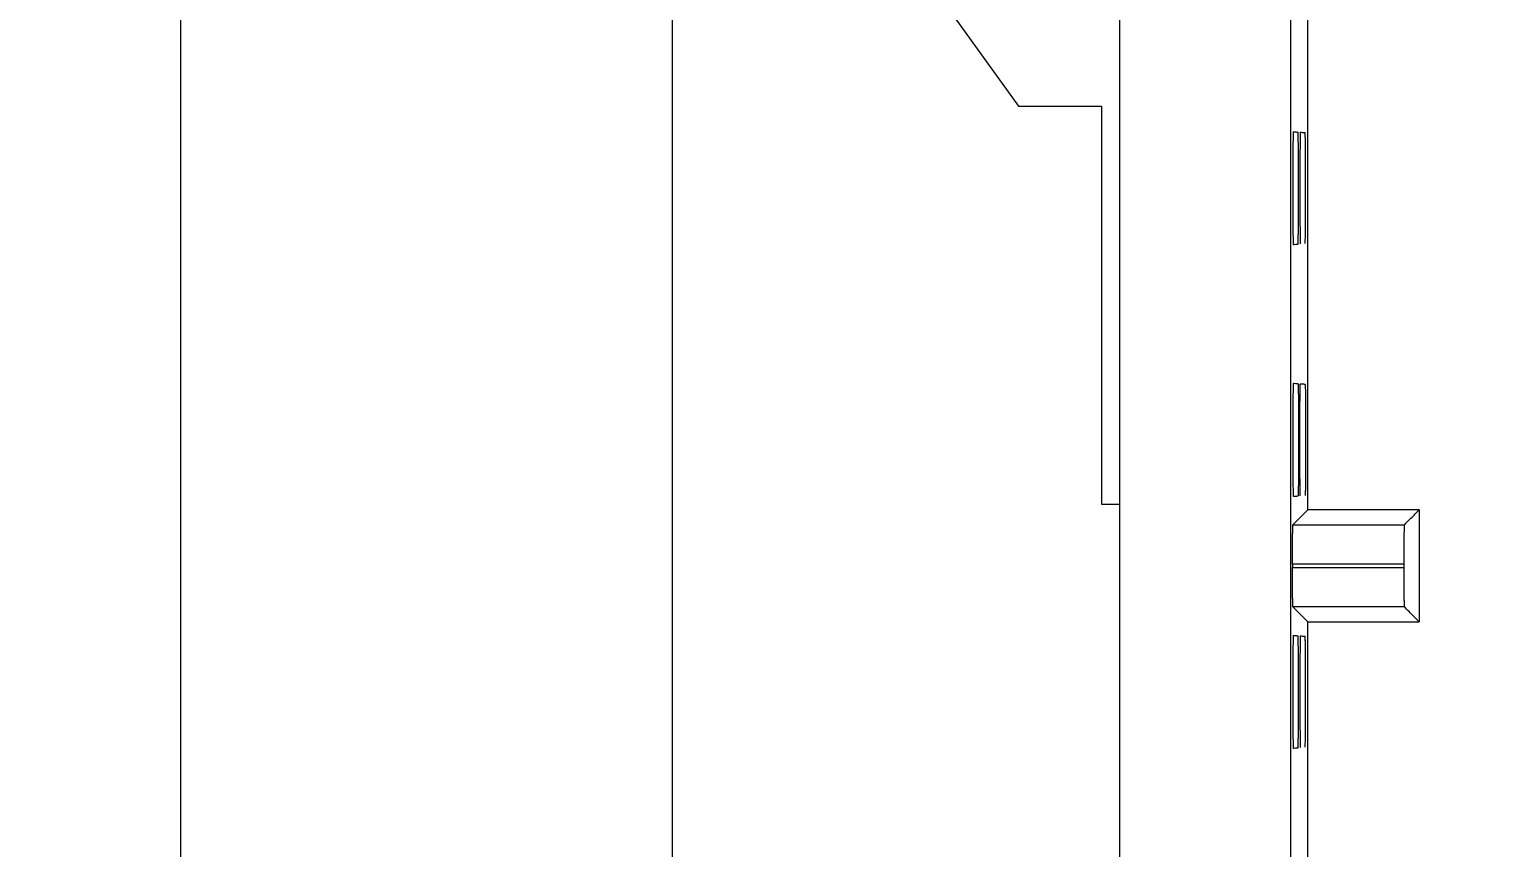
# Model space of a CAD drawing. Header units: millimetres. Extents: x -195 to 1349, y 148 to 750.
# Drawn here: x 743.33 to 769.52, y 451.95 to 466.57 of the extents above; entities that cross this region are included whole.
import ezdxf

# ---------------------------------------------------------------- set-up
doc = ezdxf.new("R2010")
doc.units = ezdxf.units.MM
doc.layers.get('0').update_dxf_attribs({"linetype": 'CONTINUOUS'})
doc.layers.get('Defpoints').update_dxf_attribs({"linetype": 'CONTINUOUS'})
doc.layers.add('4', color=7, linetype='CONTINUOUS', true_color=0xffffff)
doc.layers.add('55', color=7, linetype='CONTINUOUS', true_color=0xffffff)
doc.styles.add('ROMANC', font='romanc.shx', dxfattribs={"bigfont": 'gbcbig.shx'})
doc.dimstyles.new('YanXiu', dxfattribs={"dimtxt": 3.5, "dimasz": 2.2, "dimexe": 0.66, "dimexo": 0.66, "dimgap": 0.66, "dimtad": 0, "dimdec": 1, "dimdsep": 46, "dimtxsty": 'ROMANC', "dimcen": 0, "dimclrd": 131, "dimclre": 131, "dimclrt": 42, "dimazin": 2, "dimtfac": 1, "dimtdec": 1, "dimtofl": 0, "dimtmove": 0, "dimatfit": 3, "dimfxl": 1, "dimlwd": 5, "dimlwe": 5, "dimarcsym": 0})

# ---------------------------------------------------------------- blocks, each defined once
blk = doc.blocks.new('*D41')
at = {"color": 131, "lineweight": 5, "transparency": 16777216}
for p, q in [((783.379, 486.235), (754.151, 486.235)), ((754.811, 484.035), (754.811, 410.145)), ((754.811, 326.435), (754.811, 400.325)), ((784.75, 324.235), (754.151, 324.235))]:
    blk.add_line(p, q, dxfattribs=at)
at = {"color": 131, "lineweight": 18, "transparency": 16777216}
for points in [[(754.445, 484.035), (755.178, 484.035), (754.811, 486.235)], [(754.445, 326.435), (755.178, 326.435), (754.811, 324.235)]]:
    blk.add_solid(points, dxfattribs=at)
at = {"layer": 'Defpoints', "color": 0, "lineweight": 18, "transparency": 16777216}
for p in [(784.039, 486.235), (754.811, 324.235), (785.41, 324.235)]:
    blk.add_point(p, dxfattribs=at)
at = {"color": 42, "lineweight": 18, "transparency": 16777216, "insert": (754.811, 405.235), "char_height": 3.5, "attachment_point": 5, "rotation": 90, "style": 'ROMANC'}
blk.add_mtext('162', dxfattribs=at)
blk = doc.blocks.new('*D42')
at = {"color": 131, "lineweight": 5, "transparency": 16777216}
for p, q in [((768.139, 491.231), (745.371, 491.231)), ((746.031, 489.031), (746.031, 410.145)), ((746.031, 321.439), (746.031, 400.325)), ((768.139, 319.239), (745.371, 319.239))]:
    blk.add_line(p, q, dxfattribs=at)
at = {"color": 131, "lineweight": 18, "transparency": 16777216}
for points in [[(745.665, 489.031), (746.398, 489.031), (746.031, 491.231)], [(745.665, 321.439), (746.398, 321.439), (746.031, 319.239)]]:
    blk.add_solid(points, dxfattribs=at)
at = {"layer": 'Defpoints', "color": 0, "lineweight": 18, "transparency": 16777216}
for p in [(768.799, 491.231), (746.031, 319.239), (768.799, 319.239)]:
    blk.add_point(p, dxfattribs=at)
at = {"color": 42, "lineweight": 18, "transparency": 16777216, "insert": (746.031, 405.235), "char_height": 3.5, "attachment_point": 5, "rotation": 90, "style": 'ROMANC'}
blk.add_mtext('172', dxfattribs=at)
blk = doc.blocks.new('*D43')
at = {"color": 131, "lineweight": 5, "transparency": 16777216}
for p, q in [((779.094, 499.735), (739.1, 499.735)), ((739.76, 497.535), (739.76, 410.145)), ((739.76, 312.935), (739.76, 400.325)), ((779.784, 310.735), (739.1, 310.735))]:
    blk.add_line(p, q, dxfattribs=at)
at = {"color": 131, "lineweight": 18, "transparency": 16777216}
for points in [[(739.393, 497.535), (740.126, 497.535), (739.76, 499.735)], [(739.393, 312.935), (740.126, 312.935), (739.76, 310.735)]]:
    blk.add_solid(points, dxfattribs=at)
at = {"layer": 'Defpoints', "color": 0, "lineweight": 18, "transparency": 16777216}
for p in [(739.76, 499.735), (779.754, 499.735), (780.444, 310.735)]:
    blk.add_point(p, dxfattribs=at)
at = {"color": 42, "lineweight": 18, "transparency": 16777216, "insert": (739.76, 405.235), "char_height": 3.5, "attachment_point": 5, "rotation": 90, "style": 'ROMANC'}
blk.add_mtext('189', dxfattribs=at)
blk = doc.blocks.new('*D44')
at = {"color": 131, "lineweight": 5, "transparency": 16777216}
for p, q in [((764.4, 505.033), (730.865, 505.033)), ((731.525, 502.833), (731.525, 410.395)), ((731.525, 307.638), (731.525, 400.075)), ((764.4, 305.438), (730.865, 305.438))]:
    blk.add_line(p, q, dxfattribs=at)
at = {"color": 131, "lineweight": 18, "transparency": 16777216}
for points in [[(731.159, 502.833), (731.892, 502.833), (731.525, 505.033)], [(731.159, 307.638), (731.892, 307.638), (731.525, 305.438)]]:
    blk.add_solid(points, dxfattribs=at)
at = {"layer": 'Defpoints', "color": 0, "lineweight": 18, "transparency": 16777216}
for p in [(765.06, 505.033), (731.525, 305.438), (765.06, 305.438)]:
    blk.add_point(p, dxfattribs=at)
at = {"color": 42, "lineweight": 18, "transparency": 16777216, "insert": (731.525, 405.235), "char_height": 3.5, "attachment_point": 5, "rotation": 90, "style": 'ROMANC'}
blk.add_mtext('200', dxfattribs=at)

msp = doc.modelspace()

# ---------------------------------------------------------------- linework, layer by layer
at = {"layer": '4', "color": 7, "linetype": 'Continuous', "lineweight": 18}
for p, q in [((762.807, 317.039), (762.807, 493.431)), ((765.857, 492.781), (765.857, 317.689)), ((765.896, 457.716), (766.165, 457.985)), ((765.892, 457.016), (765.892, 456.954)), ((767.88, 457.016), (767.88, 456.954)), ((766.165, 455.985), (765.896, 456.254))]:
    msp.add_line(p, q, dxfattribs=at)
for points, knots in [([(766.165, 457.985), (766.165, 458.13), (766.165, 458.274), (766.165, 469.239), (766.165, 480.061), (766.165, 490.882)], [0, 0, 0, 0, 0.013153, 0.013153, 1, 1, 1, 1]), ([(765.903, 464.742), (765.902, 464.742), (765.902, 464.736), (765.901, 464.717), (765.901, 464.709), (765.901, 464.695), (765.901, 464.689), (765.901, 464.678), (765.901, 464.672), (765.9, 464.653), (765.9, 464.625), (765.9, 464.591), (765.9, 464.564), (765.899, 464.555), (765.899, 464.535), (765.899, 464.525), (765.899, 464.493), (765.899, 464.471), (765.899, 464.401), (765.898, 464.351), (765.898, 464.282), (765.898, 464.268), (765.898, 464.239), (765.898, 464.225), (765.898, 464.181), (765.898, 464.152), (765.898, 464.091), (765.898, 464.06), (765.897, 464.013), (765.897, 463.997), (765.897, 463.965), (765.897, 463.949), (765.897, 463.9), (765.897, 463.835), (765.897, 463.769), (765.897, 463.703), (765.897, 463.67), (765.897, 463.621), (765.897, 463.604), (765.897, 463.572), (765.897, 463.49), (765.898, 463.412), (765.898, 463.336), (765.898, 463.32), (765.898, 463.29), (765.898, 463.276), (765.898, 463.232), (765.898, 463.204), (765.898, 463.122), (765.899, 463.071), (765.899, 463.012), (765.899, 463), (765.899, 462.978), (765.899, 462.968), (765.899, 462.936), (765.899, 462.917), (765.9, 462.88), (765.9, 462.863), (765.9, 462.832), (765.9, 462.818), (765.901, 462.792), (765.901, 462.77), (765.901, 462.754), (765.902, 462.741), (765.902, 462.736), (765.902, 462.73), (765.902, 462.728), (765.903, 462.728)], [0, 0, 0, 0, 0.0625, 0.0625, 0.09375, 0.09375, 0.109375, 0.109375, 0.125, 0.125, 0.15625, 0.1875, 0.1875, 0.203125, 0.203125, 0.21875, 0.21875, 0.25, 0.25, 0.3125, 0.3125, 0.328125, 0.328125, 0.34375, 0.34375, 0.375, 0.375, 0.40625, 0.40625, 0.421875, 0.421875, 0.4375, 0.4375, 0.46875, 0.5, 0.5, 0.53125, 0.53125, 0.546875, 0.546875, 0.5625, 0.625, 0.625, 0.640625, 0.640625, 0.65625, 0.65625, 0.6875, 0.6875, 0.75, 0.75, 0.765625, 0.765625, 0.78125, 0.78125, 0.8125, 0.8125, 0.84375, 0.84375, 0.875, 0.875, 0.90625, 0.9375, 0.9375, 0.96875, 0.96875, 1, 1, 1, 1]), ([(765.903, 464.742), (765.916, 464.741), (765.929, 464.741), (765.952, 464.739), (765.961, 464.738), (765.977, 464.737), (765.984, 464.737), (765.992, 464.736)], [0, 0, 0, 0, 0.448296, 0.448296, 0.75351, 0.75351, 1, 1, 1, 1]), ([(765.992, 462.734), (765.992, 462.735), (765.992, 462.741), (765.993, 462.76), (765.993, 462.768), (765.993, 462.787), (765.994, 462.798), (765.994, 462.823), (765.994, 462.851), (765.994, 462.885), (765.995, 462.912), (765.995, 462.921), (765.995, 462.941), (765.995, 462.951), (765.995, 462.983), (765.995, 463.005), (765.996, 463.074), (765.996, 463.124), (765.996, 463.192), (765.996, 463.206), (765.996, 463.235), (765.996, 463.249), (765.996, 463.292), (765.997, 463.322), (765.997, 463.382), (765.997, 463.413), (765.997, 463.46), (765.997, 463.475), (765.997, 463.507), (765.997, 463.524), (765.997, 463.572), (765.997, 463.637), (765.997, 463.702), (765.997, 463.767), (765.997, 463.8), (765.997, 463.849), (765.997, 463.865), (765.997, 463.898), (765.997, 463.979), (765.997, 464.057), (765.997, 464.132), (765.997, 464.147), (765.996, 464.177), (765.996, 464.192), (765.996, 464.236), (765.996, 464.264), (765.996, 464.345), (765.996, 464.396), (765.995, 464.454), (765.995, 464.465), (765.995, 464.487), (765.995, 464.498), (765.995, 464.529), (765.995, 464.549), (765.994, 464.585), (765.994, 464.602), (765.994, 464.633), (765.994, 464.647), (765.994, 464.672), (765.993, 464.694), (765.993, 464.71), (765.993, 464.723), (765.992, 464.728), (765.992, 464.735), (765.992, 464.736), (765.992, 464.736)], [0, 0, 0, 0, 0.0625, 0.0625, 0.09375, 0.09375, 0.125, 0.125, 0.15625, 0.1875, 0.1875, 0.203125, 0.203125, 0.21875, 0.21875, 0.25, 0.25, 0.3125, 0.3125, 0.328125, 0.328125, 0.34375, 0.34375, 0.375, 0.375, 0.40625, 0.40625, 0.421875, 0.421875, 0.4375, 0.4375, 0.46875, 0.5, 0.5, 0.53125, 0.53125, 0.546875, 0.546875, 0.5625, 0.625, 0.625, 0.640625, 0.640625, 0.65625, 0.65625, 0.6875, 0.6875, 0.75, 0.75, 0.765625, 0.765625, 0.78125, 0.78125, 0.8125, 0.8125, 0.84375, 0.84375, 0.875, 0.875, 0.90625, 0.9375, 0.9375, 0.96875, 0.96875, 1, 1, 1, 1]), ([(766.028, 464.734), (766.028, 464.734), (766.028, 464.727), (766.027, 464.708), (766.027, 464.7), (766.027, 464.686), (766.027, 464.681), (766.026, 464.67), (766.026, 464.664), (766.026, 464.645), (766.026, 464.617), (766.026, 464.584), (766.025, 464.557), (766.025, 464.547), (766.025, 464.528), (766.025, 464.518), (766.025, 464.486), (766.025, 464.464), (766.024, 464.395), (766.024, 464.345), (766.024, 464.277), (766.024, 464.263), (766.024, 464.235), (766.024, 464.221), (766.024, 464.177), (766.024, 464.148), (766.023, 464.088), (766.023, 464.057), (766.023, 464.01), (766.023, 463.995), (766.023, 463.963), (766.023, 463.947), (766.023, 463.898), (766.023, 463.834), (766.023, 463.769), (766.023, 463.704), (766.023, 463.671), (766.023, 463.622), (766.023, 463.606), (766.023, 463.573), (766.023, 463.492), (766.023, 463.415), (766.023, 463.339), (766.024, 463.324), (766.024, 463.294), (766.024, 463.28), (766.024, 463.236), (766.024, 463.208), (766.024, 463.127), (766.024, 463.077), (766.025, 463.018), (766.025, 463.007), (766.025, 462.985), (766.025, 462.974), (766.025, 462.943), (766.025, 462.924), (766.026, 462.888), (766.026, 462.871), (766.026, 462.84), (766.026, 462.826), (766.026, 462.801), (766.027, 462.779), (766.027, 462.763), (766.027, 462.75), (766.028, 462.745), (766.028, 462.739), (766.028, 462.737), (766.028, 462.737)], [0, 0, 0, 0, 0.0625, 0.0625, 0.09375, 0.09375, 0.109375, 0.109375, 0.125, 0.125, 0.15625, 0.1875, 0.1875, 0.203125, 0.203125, 0.21875, 0.21875, 0.25, 0.25, 0.3125, 0.3125, 0.328125, 0.328125, 0.34375, 0.34375, 0.375, 0.375, 0.40625, 0.40625, 0.421875, 0.421875, 0.4375, 0.4375, 0.46875, 0.5, 0.5, 0.53125, 0.53125, 0.546875, 0.546875, 0.5625, 0.625, 0.625, 0.640625, 0.640625, 0.65625, 0.65625, 0.6875, 0.6875, 0.75, 0.75, 0.765625, 0.765625, 0.78125, 0.78125, 0.8125, 0.8125, 0.84375, 0.84375, 0.875, 0.875, 0.90625, 0.9375, 0.9375, 0.96875, 0.96875, 1, 1, 1, 1]), ([(766.028, 464.734), (766.04, 464.733), (766.052, 464.732), (766.073, 464.73), (766.082, 464.73), (766.1, 464.729), (766.109, 464.728), (766.117, 464.727)], [0, 0, 0, 0, 0.406541, 0.406541, 0.703271, 0.703271, 1, 1, 1, 1]), ([(766.117, 462.743), (766.118, 462.743), (766.118, 462.75), (766.119, 462.769), (766.119, 462.776), (766.119, 462.795), (766.119, 462.806), (766.12, 462.831), (766.12, 462.859), (766.12, 462.892), (766.12, 462.919), (766.12, 462.929), (766.121, 462.948), (766.121, 462.958), (766.121, 462.989), (766.121, 463.011), (766.121, 463.08), (766.122, 463.13), (766.122, 463.197), (766.122, 463.211), (766.122, 463.239), (766.122, 463.253), (766.122, 463.296), (766.122, 463.325), (766.122, 463.385), (766.122, 463.416), (766.122, 463.462), (766.122, 463.478), (766.123, 463.509), (766.123, 463.525), (766.123, 463.573), (766.123, 463.638), (766.123, 463.702), (766.123, 463.767), (766.123, 463.799), (766.123, 463.848), (766.123, 463.864), (766.123, 463.897), (766.123, 463.977), (766.122, 464.054), (766.122, 464.129), (766.122, 464.144), (766.122, 464.173), (766.122, 464.188), (766.122, 464.231), (766.122, 464.259), (766.122, 464.34), (766.121, 464.39), (766.121, 464.448), (766.121, 464.459), (766.121, 464.481), (766.121, 464.491), (766.121, 464.522), (766.12, 464.542), (766.12, 464.578), (766.12, 464.594), (766.12, 464.625), (766.12, 464.639), (766.119, 464.664), (766.119, 464.686), (766.119, 464.702), (766.118, 464.714), (766.118, 464.719), (766.118, 464.726), (766.118, 464.727), (766.117, 464.727)], [0, 0, 0, 0, 0.0625, 0.0625, 0.09375, 0.09375, 0.125, 0.125, 0.15625, 0.1875, 0.1875, 0.203125, 0.203125, 0.21875, 0.21875, 0.25, 0.25, 0.3125, 0.3125, 0.328125, 0.328125, 0.34375, 0.34375, 0.375, 0.375, 0.40625, 0.40625, 0.421875, 0.421875, 0.4375, 0.4375, 0.46875, 0.5, 0.5, 0.53125, 0.53125, 0.546875, 0.546875, 0.5625, 0.625, 0.625, 0.640625, 0.640625, 0.65625, 0.65625, 0.6875, 0.6875, 0.75, 0.75, 0.765625, 0.765625, 0.78125, 0.78125, 0.8125, 0.8125, 0.84375, 0.84375, 0.875, 0.875, 0.90625, 0.9375, 0.9375, 0.96875, 0.96875, 1, 1, 1, 1]), ([(765.903, 462.728), (765.916, 462.729), (765.929, 462.73), (765.952, 462.732), (765.961, 462.732), (765.977, 462.733), (765.984, 462.734), (765.992, 462.734)], [0, 0, 0, 0, 0.448295, 0.448295, 0.75351, 0.75351, 1, 1, 1, 1]), ([(765.903, 460.242), (765.902, 460.242), (765.902, 460.236), (765.901, 460.217), (765.901, 460.209), (765.901, 460.195), (765.901, 460.189), (765.901, 460.178), (765.901, 460.172), (765.9, 460.153), (765.9, 460.125), (765.9, 460.091), (765.9, 460.064), (765.899, 460.055), (765.899, 460.035), (765.899, 460.025), (765.899, 459.993), (765.899, 459.971), (765.899, 459.901), (765.898, 459.851), (765.898, 459.782), (765.898, 459.768), (765.898, 459.739), (765.898, 459.725), (765.898, 459.681), (765.898, 459.652), (765.898, 459.591), (765.898, 459.56), (765.897, 459.513), (765.897, 459.497), (765.897, 459.465), (765.897, 459.449), (765.897, 459.4), (765.897, 459.335), (765.897, 459.269), (765.897, 459.203), (765.897, 459.17), (765.897, 459.121), (765.897, 459.104), (765.897, 459.072), (765.897, 458.99), (765.898, 458.912), (765.898, 458.836), (765.898, 458.82), (765.898, 458.79), (765.898, 458.776), (765.898, 458.732), (765.898, 458.704), (765.898, 458.622), (765.899, 458.571), (765.899, 458.512), (765.899, 458.5), (765.899, 458.478), (765.899, 458.468), (765.899, 458.436), (765.899, 458.417), (765.9, 458.38), (765.9, 458.363), (765.9, 458.332), (765.9, 458.318), (765.901, 458.292), (765.901, 458.27), (765.901, 458.254), (765.902, 458.241), (765.902, 458.236), (765.902, 458.23), (765.902, 458.228), (765.903, 458.228)], [0, 0, 0, 0, 0.0625, 0.0625, 0.09375, 0.09375, 0.109375, 0.109375, 0.125, 0.125, 0.15625, 0.1875, 0.1875, 0.203125, 0.203125, 0.21875, 0.21875, 0.25, 0.25, 0.3125, 0.3125, 0.328125, 0.328125, 0.34375, 0.34375, 0.375, 0.375, 0.40625, 0.40625, 0.421875, 0.421875, 0.4375, 0.4375, 0.46875, 0.5, 0.5, 0.53125, 0.53125, 0.546875, 0.546875, 0.5625, 0.625, 0.625, 0.640625, 0.640625, 0.65625, 0.65625, 0.6875, 0.6875, 0.75, 0.75, 0.765625, 0.765625, 0.78125, 0.78125, 0.8125, 0.8125, 0.84375, 0.84375, 0.875, 0.875, 0.90625, 0.9375, 0.9375, 0.96875, 0.96875, 1, 1, 1, 1]), ([(765.992, 460.236), (765.984, 460.237), (765.977, 460.237), (765.961, 460.238), (765.952, 460.239), (765.929, 460.241), (765.916, 460.241), (765.903, 460.242)], [0, 0, 0, 0, 0.24649, 0.24649, 0.551704, 0.551704, 1, 1, 1, 1]), ([(765.992, 460.236), (765.992, 460.236), (765.992, 460.23), (765.993, 460.211), (765.993, 460.203), (765.993, 460.184), (765.994, 460.172), (765.994, 460.135), (765.994, 460.104), (765.995, 460.059), (765.995, 460.049), (765.995, 460.03), (765.995, 460.019), (765.995, 459.988), (765.995, 459.966), (765.996, 459.897), (765.996, 459.846), (765.996, 459.778), (765.996, 459.764), (765.996, 459.736), (765.996, 459.721), (765.996, 459.678), (765.997, 459.649), (765.997, 459.588), (765.997, 459.558), (765.997, 459.511), (765.997, 459.495), (765.997, 459.463), (765.997, 459.447), (765.997, 459.366), (765.997, 459.301), (765.997, 459.203), (765.997, 459.171), (765.997, 459.121), (765.997, 459.105), (765.997, 459.073), (765.997, 459.056), (765.997, 458.976), (765.997, 458.914), (765.997, 458.838), (765.997, 458.823), (765.996, 458.793), (765.996, 458.778), (765.996, 458.735), (765.996, 458.707), (765.996, 458.626), (765.996, 458.575), (765.995, 458.505), (765.995, 458.483), (765.995, 458.441), (765.995, 458.422), (765.994, 458.386), (765.994, 458.369), (765.994, 458.338), (765.994, 458.324), (765.993, 458.286), (765.993, 458.267), (765.993, 458.247), (765.992, 458.243), (765.992, 458.236), (765.992, 458.234), (765.992, 458.234)], [0, 0, 0, 0, 0.0625, 0.0625, 0.09375, 0.09375, 0.125, 0.125, 0.1875, 0.1875, 0.203125, 0.203125, 0.21875, 0.21875, 0.25, 0.25, 0.3125, 0.3125, 0.328125, 0.328125, 0.34375, 0.34375, 0.375, 0.375, 0.40625, 0.40625, 0.421875, 0.421875, 0.4375, 0.4375, 0.5, 0.5, 0.53125, 0.53125, 0.546875, 0.546875, 0.5625, 0.5625, 0.625, 0.625, 0.640625, 0.640625, 0.65625, 0.65625, 0.6875, 0.6875, 0.75, 0.75, 0.78125, 0.78125, 0.8125, 0.8125, 0.84375, 0.84375, 0.875, 0.875, 0.9375, 0.9375, 0.96875, 0.96875, 1, 1, 1, 1]), ([(766.028, 458.237), (766.028, 458.237), (766.028, 458.243), (766.027, 458.262), (766.027, 458.27), (766.027, 458.289), (766.026, 458.3), (766.026, 458.338), (766.026, 458.369), (766.025, 458.414), (766.025, 458.423), (766.025, 458.443), (766.025, 458.453), (766.025, 458.484), (766.025, 458.506), (766.024, 458.575), (766.024, 458.626), (766.024, 458.694), (766.024, 458.708), (766.024, 458.736), (766.024, 458.75), (766.024, 458.793), (766.024, 458.823), (766.023, 458.883), (766.023, 458.914), (766.023, 458.96), (766.023, 458.976), (766.023, 459.008), (766.023, 459.024), (766.023, 459.105), (766.023, 459.17), (766.023, 459.267), (766.023, 459.3), (766.023, 459.349), (766.023, 459.365), (766.023, 459.398), (766.023, 459.414), (766.023, 459.494), (766.023, 459.556), (766.023, 459.632), (766.024, 459.647), (766.024, 459.676), (766.024, 459.691), (766.024, 459.735), (766.024, 459.763), (766.024, 459.844), (766.024, 459.894), (766.025, 459.964), (766.025, 459.986), (766.025, 460.028), (766.025, 460.047), (766.026, 460.083), (766.026, 460.1), (766.026, 460.131), (766.026, 460.145), (766.027, 460.183), (766.027, 460.202), (766.027, 460.221), (766.028, 460.226), (766.028, 460.232), (766.028, 460.234), (766.028, 460.234)], [0, 0, 0, 0, 0.0625, 0.0625, 0.09375, 0.09375, 0.125, 0.125, 0.1875, 0.1875, 0.203125, 0.203125, 0.21875, 0.21875, 0.25, 0.25, 0.3125, 0.3125, 0.328125, 0.328125, 0.34375, 0.34375, 0.375, 0.375, 0.40625, 0.40625, 0.421875, 0.421875, 0.4375, 0.4375, 0.5, 0.5, 0.53125, 0.53125, 0.546875, 0.546875, 0.5625, 0.5625, 0.625, 0.625, 0.640625, 0.640625, 0.65625, 0.65625, 0.6875, 0.6875, 0.75, 0.75, 0.78125, 0.78125, 0.8125, 0.8125, 0.84375, 0.84375, 0.875, 0.875, 0.9375, 0.9375, 0.96875, 0.96875, 1, 1, 1, 1]), ([(766.117, 460.227), (766.109, 460.228), (766.1, 460.229), (766.082, 460.23), (766.073, 460.23), (766.052, 460.232), (766.04, 460.233), (766.028, 460.234)], [0, 0, 0, 0, 0.296729, 0.296729, 0.593459, 0.593459, 1, 1, 1, 1]), ([(766.117, 460.227), (766.118, 460.227), (766.118, 460.226), (766.118, 460.219), (766.118, 460.214), (766.119, 460.202), (766.119, 460.186), (766.119, 460.164), (766.12, 460.139), (766.12, 460.125), (766.12, 460.094), (766.12, 460.078), (766.12, 460.042), (766.121, 460.022), (766.121, 459.991), (766.121, 459.981), (766.121, 459.959), (766.121, 459.948), (766.121, 459.89), (766.122, 459.84), (766.122, 459.759), (766.122, 459.731), (766.122, 459.688), (766.122, 459.673), (766.122, 459.644), (766.122, 459.629), (766.122, 459.554), (766.123, 459.477), (766.123, 459.397), (766.123, 459.364), (766.123, 459.348), (766.123, 459.299), (766.123, 459.267), (766.123, 459.202), (766.123, 459.138), (766.123, 459.073), (766.123, 459.025), (766.123, 459.009), (766.122, 458.978), (766.122, 458.962), (766.122, 458.916), (766.122, 458.885), (766.122, 458.825), (766.122, 458.796), (766.122, 458.753), (766.122, 458.739), (766.122, 458.711), (766.122, 458.697), (766.122, 458.63), (766.121, 458.58), (766.121, 458.511), (766.121, 458.489), (766.121, 458.458), (766.121, 458.448), (766.12, 458.429), (766.12, 458.419), (766.12, 458.392), (766.12, 458.359), (766.12, 458.331), (766.119, 458.306), (766.119, 458.295), (766.119, 458.276), (766.119, 458.269), (766.118, 458.25), (766.118, 458.243), (766.117, 458.243)], [0, 0, 0, 0, 0.03125, 0.03125, 0.0625, 0.0625, 0.09375, 0.125, 0.125, 0.15625, 0.15625, 0.1875, 0.1875, 0.21875, 0.21875, 0.234375, 0.234375, 0.25, 0.25, 0.3125, 0.3125, 0.34375, 0.34375, 0.359375, 0.359375, 0.375, 0.375, 0.4375, 0.453125, 0.453125, 0.46875, 0.46875, 0.5, 0.5, 0.53125, 0.5625, 0.5625, 0.578125, 0.578125, 0.59375, 0.59375, 0.625, 0.625, 0.65625, 0.65625, 0.671875, 0.671875, 0.6875, 0.6875, 0.75, 0.75, 0.78125, 0.78125, 0.796875, 0.796875, 0.8125, 0.8125, 0.84375, 0.875, 0.875, 0.90625, 0.90625, 0.9375, 0.9375, 1, 1, 1, 1]), ([(765.903, 458.228), (765.916, 458.229), (765.929, 458.23), (765.952, 458.232), (765.961, 458.232), (765.977, 458.233), (765.984, 458.234), (765.992, 458.234)], [0, 0, 0, 0, 0.448295, 0.448295, 0.75351, 0.75351, 1, 1, 1, 1]), ([(767.884, 457.716), (767.895, 457.727), (767.905, 457.738), (767.964, 457.797), (768.013, 457.845), (768.092, 457.924), (768.122, 457.955), (768.153, 457.985)], [0, 0, 0, 0, 0.12101, 0.12101, 0.659295, 0.659295, 1, 1, 1, 1]), ([(765.892, 457.016), (765.892, 457.063), (765.892, 457.108), (765.892, 457.175), (765.892, 457.197), (765.892, 457.241), (765.892, 457.262), (765.892, 457.326), (765.893, 457.366), (765.893, 457.413), (765.893, 457.423), (765.893, 457.441), (765.893, 457.45), (765.893, 457.477), (765.893, 457.494), (765.893, 457.542), (765.894, 457.571), (765.894, 457.603), (765.894, 457.609), (765.894, 457.621), (765.894, 457.638), (765.894, 457.663), (765.895, 457.678), (765.895, 457.689), (765.895, 457.692), (765.895, 457.697), (765.895, 457.7), (765.895, 457.711), (765.895, 457.716), (765.896, 457.716)], [0, 0, 0, 0, 0.125, 0.125, 0.1875, 0.1875, 0.25, 0.25, 0.375, 0.375, 0.40625, 0.40625, 0.4375, 0.4375, 0.5, 0.5, 0.625, 0.625, 0.65625, 0.65625, 0.6875, 0.75, 0.8125, 0.8125, 0.84375, 0.84375, 0.875, 0.875, 1, 1, 1, 1]), ([(767.884, 457.716), (767.883, 457.716), (767.883, 457.711), (767.883, 457.698), (767.883, 457.692), (767.883, 457.679), (767.882, 457.671), (767.882, 457.644), (767.882, 457.623), (767.882, 457.591), (767.882, 457.585), (767.881, 457.571), (767.881, 457.564), (767.881, 457.542), (767.881, 457.526), (767.881, 457.478), (767.881, 457.443), (767.881, 457.395), (767.881, 457.386), (767.881, 457.366), (767.88, 457.336), (767.88, 457.284), (767.88, 457.242), (767.88, 457.209), (767.88, 457.198), (767.88, 457.176), (767.88, 457.164), (767.88, 457.108), (767.88, 457.063), (767.88, 457.016)], [0, 0, 0, 0, 0.125, 0.125, 0.1875, 0.1875, 0.25, 0.25, 0.375, 0.375, 0.40625, 0.40625, 0.4375, 0.4375, 0.5, 0.5, 0.625, 0.625, 0.65625, 0.65625, 0.6875, 0.75, 0.8125, 0.8125, 0.84375, 0.84375, 0.875, 0.875, 1, 1, 1, 1]), ([(765.896, 456.254), (765.895, 456.254), (765.895, 456.259), (765.895, 456.273), (765.895, 456.278), (765.895, 456.292), (765.894, 456.3), (765.894, 456.326), (765.894, 456.348), (765.894, 456.379), (765.894, 456.386), (765.894, 456.4), (765.893, 456.407), (765.893, 456.429), (765.893, 456.444), (765.893, 456.493), (765.893, 456.528), (765.893, 456.575), (765.893, 456.585), (765.893, 456.605), (765.892, 456.635), (765.892, 456.686), (765.892, 456.729), (765.892, 456.762), (765.892, 456.773), (765.892, 456.795), (765.892, 456.806), (765.892, 456.863), (765.892, 456.908), (765.892, 456.954)], [0, 0, 0, 0, 0.125, 0.125, 0.1875, 0.1875, 0.25, 0.25, 0.375, 0.375, 0.40625, 0.40625, 0.4375, 0.4375, 0.5, 0.5, 0.625, 0.625, 0.65625, 0.65625, 0.6875, 0.75, 0.8125, 0.8125, 0.84375, 0.84375, 0.875, 0.875, 1, 1, 1, 1]), ([(767.88, 456.954), (767.88, 456.908), (767.88, 456.863), (767.88, 456.796), (767.88, 456.774), (767.88, 456.73), (767.88, 456.708), (767.88, 456.645), (767.881, 456.605), (767.881, 456.557), (767.881, 456.548), (767.881, 456.53), (767.881, 456.52), (767.881, 456.494), (767.881, 456.477), (767.881, 456.428), (767.881, 456.399), (767.882, 456.367), (767.882, 456.361), (767.882, 456.349), (767.882, 456.332), (767.882, 456.308), (767.883, 456.292), (767.883, 456.282), (767.883, 456.279), (767.883, 456.273), (767.883, 456.271), (767.883, 456.259), (767.883, 456.254), (767.884, 456.254)], [0, 0, 0, 0, 0.125, 0.125, 0.1875, 0.1875, 0.25, 0.25, 0.375, 0.375, 0.40625, 0.40625, 0.4375, 0.4375, 0.5, 0.5, 0.625, 0.625, 0.65625, 0.65625, 0.6875, 0.75, 0.8125, 0.8125, 0.84375, 0.84375, 0.875, 0.875, 1, 1, 1, 1]), ([(768.153, 455.985), (768.141, 455.997), (768.128, 456.009), (768.068, 456.07), (768.02, 456.118), (767.942, 456.196), (767.913, 456.225), (767.884, 456.254)], [0, 0, 0, 0, 0.134571, 0.134571, 0.672856, 0.672856, 1, 1, 1, 1]), ([(766.165, 354.485), (766.165, 354.591), (766.165, 354.698), (766.165, 371.614), (766.165, 388.425), (766.165, 422.046), (766.165, 438.856), (766.165, 455.773), (766.165, 455.879), (766.165, 455.985)], [0, 0, 0, 0, 0.003136, 0.003136, 0.5, 0.5, 0.996864, 0.996864, 1, 1, 1, 1]), ([(765.903, 455.742), (765.902, 455.742), (765.902, 455.736), (765.901, 455.717), (765.901, 455.709), (765.901, 455.695), (765.901, 455.689), (765.901, 455.678), (765.901, 455.672), (765.9, 455.653), (765.9, 455.625), (765.9, 455.591), (765.9, 455.564), (765.899, 455.555), (765.899, 455.535), (765.899, 455.525), (765.899, 455.493), (765.899, 455.471), (765.899, 455.401), (765.898, 455.351), (765.898, 455.282), (765.898, 455.268), (765.898, 455.239), (765.898, 455.225), (765.898, 455.181), (765.898, 455.152), (765.898, 455.091), (765.898, 455.06), (765.897, 455.013), (765.897, 454.997), (765.897, 454.965), (765.897, 454.949), (765.897, 454.9), (765.897, 454.835), (765.897, 454.769), (765.897, 454.703), (765.897, 454.67), (765.897, 454.621), (765.897, 454.604), (765.897, 454.572), (765.897, 454.49), (765.898, 454.412), (765.898, 454.336), (765.898, 454.32), (765.898, 454.29), (765.898, 454.276), (765.898, 454.232), (765.898, 454.204), (765.898, 454.122), (765.899, 454.071), (765.899, 454.012), (765.899, 454), (765.899, 453.978), (765.899, 453.968), (765.899, 453.936), (765.899, 453.917), (765.9, 453.88), (765.9, 453.863), (765.9, 453.832), (765.9, 453.818), (765.901, 453.792), (765.901, 453.77), (765.901, 453.754), (765.902, 453.741), (765.902, 453.736), (765.902, 453.73), (765.902, 453.728), (765.903, 453.728)], [0, 0, 0, 0, 0.0625, 0.0625, 0.09375, 0.09375, 0.109375, 0.109375, 0.125, 0.125, 0.15625, 0.1875, 0.1875, 0.203125, 0.203125, 0.21875, 0.21875, 0.25, 0.25, 0.3125, 0.3125, 0.328125, 0.328125, 0.34375, 0.34375, 0.375, 0.375, 0.40625, 0.40625, 0.421875, 0.421875, 0.4375, 0.4375, 0.46875, 0.5, 0.5, 0.53125, 0.53125, 0.546875, 0.546875, 0.5625, 0.625, 0.625, 0.640625, 0.640625, 0.65625, 0.65625, 0.6875, 0.6875, 0.75, 0.75, 0.765625, 0.765625, 0.78125, 0.78125, 0.8125, 0.8125, 0.84375, 0.84375, 0.875, 0.875, 0.90625, 0.9375, 0.9375, 0.96875, 0.96875, 1, 1, 1, 1]), ([(765.903, 455.742), (765.916, 455.741), (765.929, 455.741), (765.952, 455.739), (765.961, 455.738), (765.977, 455.737), (765.984, 455.737), (765.992, 455.736)], [0, 0, 0, 0, 0.448296, 0.448296, 0.75351, 0.75351, 1, 1, 1, 1]), ([(765.992, 453.734), (765.992, 453.735), (765.992, 453.741), (765.993, 453.76), (765.993, 453.768), (765.993, 453.787), (765.994, 453.798), (765.994, 453.823), (765.994, 453.851), (765.994, 453.885), (765.995, 453.912), (765.995, 453.921), (765.995, 453.941), (765.995, 453.951), (765.995, 453.983), (765.995, 454.005), (765.996, 454.074), (765.996, 454.124), (765.996, 454.192), (765.996, 454.206), (765.996, 454.235), (765.996, 454.249), (765.996, 454.292), (765.997, 454.322), (765.997, 454.382), (765.997, 454.413), (765.997, 454.46), (765.997, 454.475), (765.997, 454.507), (765.997, 454.524), (765.997, 454.572), (765.997, 454.637), (765.997, 454.702), (765.997, 454.767), (765.997, 454.8), (765.997, 454.849), (765.997, 454.865), (765.997, 454.898), (765.997, 454.979), (765.997, 455.057), (765.997, 455.132), (765.997, 455.147), (765.996, 455.177), (765.996, 455.192), (765.996, 455.236), (765.996, 455.264), (765.996, 455.345), (765.996, 455.396), (765.995, 455.454), (765.995, 455.465), (765.995, 455.487), (765.995, 455.498), (765.995, 455.529), (765.995, 455.549), (765.994, 455.585), (765.994, 455.602), (765.994, 455.633), (765.994, 455.647), (765.994, 455.672), (765.993, 455.694), (765.993, 455.71), (765.993, 455.723), (765.992, 455.728), (765.992, 455.735), (765.992, 455.736), (765.992, 455.736)], [0, 0, 0, 0, 0.0625, 0.0625, 0.09375, 0.09375, 0.125, 0.125, 0.15625, 0.1875, 0.1875, 0.203125, 0.203125, 0.21875, 0.21875, 0.25, 0.25, 0.3125, 0.3125, 0.328125, 0.328125, 0.34375, 0.34375, 0.375, 0.375, 0.40625, 0.40625, 0.421875, 0.421875, 0.4375, 0.4375, 0.46875, 0.5, 0.5, 0.53125, 0.53125, 0.546875, 0.546875, 0.5625, 0.625, 0.625, 0.640625, 0.640625, 0.65625, 0.65625, 0.6875, 0.6875, 0.75, 0.75, 0.765625, 0.765625, 0.78125, 0.78125, 0.8125, 0.8125, 0.84375, 0.84375, 0.875, 0.875, 0.90625, 0.9375, 0.9375, 0.96875, 0.96875, 1, 1, 1, 1]), ([(766.028, 455.734), (766.028, 455.734), (766.028, 455.727), (766.027, 455.708), (766.027, 455.7), (766.027, 455.686), (766.027, 455.681), (766.026, 455.67), (766.026, 455.664), (766.026, 455.645), (766.026, 455.617), (766.026, 455.584), (766.025, 455.557), (766.025, 455.547), (766.025, 455.528), (766.025, 455.518), (766.025, 455.486), (766.025, 455.464), (766.024, 455.395), (766.024, 455.345), (766.024, 455.277), (766.024, 455.263), (766.024, 455.235), (766.024, 455.221), (766.024, 455.177), (766.024, 455.148), (766.023, 455.088), (766.023, 455.057), (766.023, 455.01), (766.023, 454.995), (766.023, 454.963), (766.023, 454.947), (766.023, 454.898), (766.023, 454.834), (766.023, 454.769), (766.023, 454.704), (766.023, 454.671), (766.023, 454.622), (766.023, 454.606), (766.023, 454.573), (766.023, 454.492), (766.023, 454.415), (766.023, 454.339), (766.024, 454.324), (766.024, 454.294), (766.024, 454.28), (766.024, 454.236), (766.024, 454.208), (766.024, 454.127), (766.024, 454.077), (766.025, 454.018), (766.025, 454.007), (766.025, 453.985), (766.025, 453.974), (766.025, 453.943), (766.025, 453.924), (766.026, 453.888), (766.026, 453.871), (766.026, 453.84), (766.026, 453.826), (766.026, 453.801), (766.027, 453.779), (766.027, 453.763), (766.027, 453.75), (766.028, 453.745), (766.028, 453.739), (766.028, 453.737), (766.028, 453.737)], [0, 0, 0, 0, 0.0625, 0.0625, 0.09375, 0.09375, 0.109375, 0.109375, 0.125, 0.125, 0.15625, 0.1875, 0.1875, 0.203125, 0.203125, 0.21875, 0.21875, 0.25, 0.25, 0.3125, 0.3125, 0.328125, 0.328125, 0.34375, 0.34375, 0.375, 0.375, 0.40625, 0.40625, 0.421875, 0.421875, 0.4375, 0.4375, 0.46875, 0.5, 0.5, 0.53125, 0.53125, 0.546875, 0.546875, 0.5625, 0.625, 0.625, 0.640625, 0.640625, 0.65625, 0.65625, 0.6875, 0.6875, 0.75, 0.75, 0.765625, 0.765625, 0.78125, 0.78125, 0.8125, 0.8125, 0.84375, 0.84375, 0.875, 0.875, 0.90625, 0.9375, 0.9375, 0.96875, 0.96875, 1, 1, 1, 1]), ([(766.028, 455.734), (766.04, 455.733), (766.052, 455.732), (766.073, 455.73), (766.082, 455.73), (766.1, 455.729), (766.109, 455.728), (766.117, 455.727)], [0, 0, 0, 0, 0.406541, 0.406541, 0.703271, 0.703271, 1, 1, 1, 1]), ([(766.117, 453.743), (766.118, 453.743), (766.118, 453.75), (766.119, 453.769), (766.119, 453.776), (766.119, 453.795), (766.119, 453.806), (766.12, 453.831), (766.12, 453.859), (766.12, 453.892), (766.12, 453.919), (766.12, 453.929), (766.121, 453.948), (766.121, 453.958), (766.121, 453.989), (766.121, 454.011), (766.121, 454.08), (766.122, 454.13), (766.122, 454.197), (766.122, 454.211), (766.122, 454.239), (766.122, 454.253), (766.122, 454.296), (766.122, 454.325), (766.122, 454.385), (766.122, 454.416), (766.122, 454.462), (766.122, 454.478), (766.123, 454.509), (766.123, 454.525), (766.123, 454.573), (766.123, 454.638), (766.123, 454.702), (766.123, 454.767), (766.123, 454.799), (766.123, 454.848), (766.123, 454.864), (766.123, 454.897), (766.123, 454.977), (766.122, 455.054), (766.122, 455.129), (766.122, 455.144), (766.122, 455.173), (766.122, 455.188), (766.122, 455.231), (766.122, 455.259), (766.122, 455.34), (766.121, 455.39), (766.121, 455.448), (766.121, 455.459), (766.121, 455.481), (766.121, 455.491), (766.121, 455.522), (766.12, 455.542), (766.12, 455.578), (766.12, 455.594), (766.12, 455.625), (766.12, 455.639), (766.119, 455.664), (766.119, 455.686), (766.119, 455.702), (766.118, 455.714), (766.118, 455.719), (766.118, 455.726), (766.118, 455.727), (766.117, 455.727)], [0, 0, 0, 0, 0.0625, 0.0625, 0.09375, 0.09375, 0.125, 0.125, 0.15625, 0.1875, 0.1875, 0.203125, 0.203125, 0.21875, 0.21875, 0.25, 0.25, 0.3125, 0.3125, 0.328125, 0.328125, 0.34375, 0.34375, 0.375, 0.375, 0.40625, 0.40625, 0.421875, 0.421875, 0.4375, 0.4375, 0.46875, 0.5, 0.5, 0.53125, 0.53125, 0.546875, 0.546875, 0.5625, 0.625, 0.625, 0.640625, 0.640625, 0.65625, 0.65625, 0.6875, 0.6875, 0.75, 0.75, 0.765625, 0.765625, 0.78125, 0.78125, 0.8125, 0.8125, 0.84375, 0.84375, 0.875, 0.875, 0.90625, 0.9375, 0.9375, 0.96875, 0.96875, 1, 1, 1, 1]), ([(765.903, 453.728), (765.916, 453.729), (765.929, 453.73), (765.952, 453.732), (765.961, 453.732), (765.977, 453.733), (765.984, 453.734), (765.992, 453.734)], [0, 0, 0, 0, 0.448295, 0.448295, 0.75351, 0.75351, 1, 1, 1, 1])]:
    msp.add_open_spline(points, degree=3, knots=knots, dxfattribs=at)
for points in [[(768.153, 457.985), (767.49, 457.985), (766.827, 457.985), (766.165, 457.985)], [(768.153, 457.985), (768.153, 457.319), (768.153, 456.652), (768.153, 455.985)], [(766.165, 455.985), (766.827, 455.985), (767.49, 455.985), (768.153, 455.985)]]:
    msp.add_open_spline(points, degree=3, dxfattribs=at)
at = {"layer": '4', "color": 7, "linetype": 'Continuous', "lineweight": 13}
for points in [[(765.896, 457.716), (766.558, 457.716), (767.221, 457.716), (767.884, 457.716)], [(767.884, 456.254), (767.221, 456.254), (766.558, 456.254), (765.896, 456.254)]]:
    msp.add_open_spline(points, degree=3, dxfattribs=at)
for points, knots in [([(767.88, 457.016), (767.413, 457.016), (766.947, 457.016), (766.284, 457.016), (766.088, 457.016), (765.892, 457.016)], [0, 0, 0, 0, 0.704233, 0.704233, 1, 1, 1, 1]), ([(765.892, 456.954), (765.979, 456.954), (766.066, 456.954), (766.728, 456.954), (767.304, 456.954), (767.88, 456.954)], [0, 0, 0, 0, 0.131024, 0.131024, 1, 1, 1, 1])]:
    msp.add_open_spline(points, degree=3, knots=knots, dxfattribs=at)
at = {"layer": '55', "color": 7, "linetype": 'Continuous', "lineweight": 18}
for p, q in [((758.921, 468.093), (760.995, 465.197)), ((760.995, 465.197), (762.477, 465.197)), ((762.477, 465.197), (762.477, 458.085)), ((762.477, 458.085), (762.807, 458.085))]:
    msp.add_line(p, q, dxfattribs=at)

# ---------------------------------------------------------------- dimensions: what is measured, and where the dimension line sits
at = {"lineweight": 18}
dim = msp.add_linear_dim(base=(731.525, 305.438), p1=(765.06, 505.033), p2=(765.06, 305.438), angle=90, text='200', dimstyle='YanXiu', dxfattribs=at)
dim.commit()
dim.dimension.update_dxf_attribs({"geometry": '*D44', "text_midpoint": (731.525, 405.235)})
for base, p1, p2, picture, middle in [((739.76, 499.735), (780.444, 310.735), (779.754, 499.735), '*D43', (739.76, 405.235)), ((746.031, 319.239), (768.799, 491.231), (768.799, 319.239), '*D42', (746.031, 405.235)), ((754.811, 324.235), (784.039, 486.235), (785.41, 324.235), '*D41', (754.811, 405.235))]:
    dim = msp.add_linear_dim(base=base, p1=p1, p2=p2, angle=90, dimstyle='YanXiu', dxfattribs=at)
    dim.commit()
    dim.dimension.update_dxf_attribs({"geometry": picture, "text_midpoint": middle})

doc.saveas('drawing.dxf')
